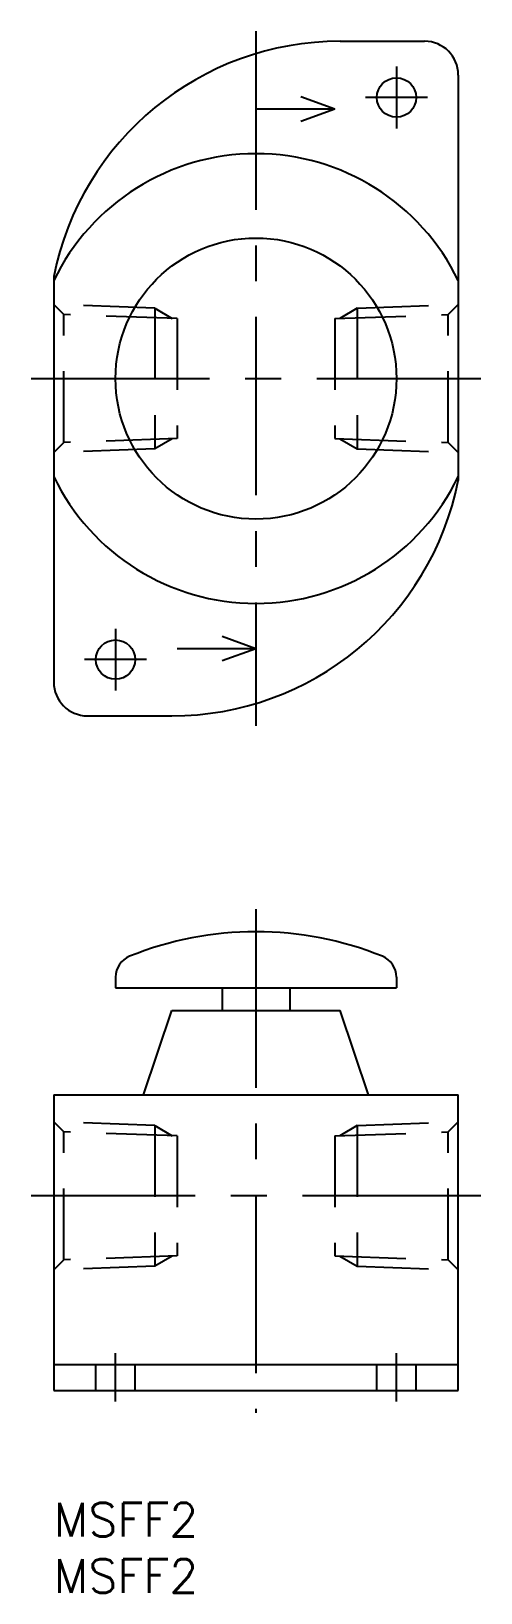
# Model space of a CAD drawing. Extents: x -2 to 38, y -8 to 131.
import ezdxf

# ---------------------------------------------------------------- set-up
doc = ezdxf.new("R2010")
doc.units = 0
doc.header["$LTSCALE"] = 0.5
doc.linetypes.add('CENTER', pattern=[50.8, 31.75, -6.35, 6.35, -6.35])
doc.linetypes.add('DASHED', pattern=[19.05, 12.7, -6.35])
for name, color, linetype in [('MSM_CENTER', 1, 'CENTER'), ('MSM_CONTINUOUS', 7, 'CONTINUOUS'), ('MSM_DASHED', 4, 'DASHED'), ('MSM_PART_NUMBER', 7, 'CONTINUOUS')]:
    doc.layers.add(name, color=color, linetype=linetype)
doc.styles.get("Standard").update_dxf_attribs({"font": 'txt.shx', "height": 3, "bigfont": 'bigfont.shx'})

# ---------------------------------------------------------------- blocks, each defined once
blk = doc.blocks.new('*U4')
at = {"layer": 'MSM_PART_NUMBER'}
blk.add_text('MSFF2', height=3, dxfattribs=at).set_placement((0, -3))
blk = doc.blocks.new('*U5')
at = {"layer": 'MSM_PART_NUMBER'}
blk.add_text('MSFF2', height=3, dxfattribs=at).set_placement((0, -8))

msp = doc.modelspace()

# ---------------------------------------------------------------- linework, layer by layer
at = {"layer": 'MSM_CENTER'}
for p, q in [((18, 130.89), (18, 69.11)), ((30.5, 127.75), (30.5, 122.25)), ((33.25, 125), (27.75, 125)), ((-2, 100), (38, 100)), ((5.5, 77.75), (5.5, 72.25)), ((8.25, 75), (2.75, 75)), ((18, 52.8), (18, 8)), ((38, 27.3), (-2, 27.3)), ((5.5, 9), (5.5, 13.3)), ((30.5, 9), (30.5, 13.3))]:
    msp.add_line(p, q, dxfattribs=at)
at = {"layer": 'MSM_CONTINUOUS'}
for p, q in [((25.5, 130), (33, 130)), ((36, 127), (36, 90.93)), ((22, 125.09), (25, 124)), ((18, 124), (25, 124)), ((22, 122.91), (25, 124)), ((0, 109.07), (0, 73)), ((15, 77.09), (18, 76)), ((11, 76), (18, 76)), ((15, 74.91), (18, 76)), ((3, 70), (10.5, 70)), ((5.5, 46.76), (5.5, 45.8)), ((30.5, 46.76), (30.5, 45.8)), ((5.5, 45.8), (30.5, 45.8)), ((15, 45.8), (15, 43.8)), ((21, 45.8), (21, 43.8)), ((8, 36.3), (10.5, 43.8)), ((10.5, 43.8), (25.5, 43.8)), ((28, 36.3), (25.5, 43.8)), ((0, 36.3), (36, 36.3)), ((0, 36.3), (0, 10)), ((36, 10), (36, 36.3)), ((0, 12.3), (36, 12.3)), ((0, 10), (36, 10))]:
    msp.add_line(p, q, dxfattribs=at)
for centre, radius in [((30.5, 125), 1.75), ((18, 100), 12.5), ((5.5, 75), 1.75)]:
    msp.add_circle(centre, radius, dxfattribs=at)
for centre, radius, start, end in [((25.5, 104), 26, 90, 168.7453), ((33, 127), 3, 0, 90), ((18, 100), 20, 25.8419, 154.1581), ((18, 100), 20, 205.8419, 334.1581), ((10.5, 96), 26, 270, 348.7453), ((3, 73), 3, 180, 270), ((18, 20.8), 30, 67.9757, 112.0243), ((7.5, 46.76), 2, 112.0243, 180), ((28.5, 46.76), 2, 0, 67.9757)]:
    msp.add_arc(centre, radius, start, end, dxfattribs=at)
at = {"layer": 'MSM_DASHED'}
for p, q in [((9, 106.26), (0, 106.58)), ((0.89, 105.69), (0, 106.58)), ((0.89, 94.31), (0.89, 105.69)), ((11, 105.34), (0.89, 105.69)), ((9, 106.26), (9, 93.74)), ((9, 106.25), (10.55, 105.35)), ((25, 105.34), (35.11, 105.69)), ((27, 106.25), (25.45, 105.35)), ((27, 106.26), (36, 106.58)), ((27, 106.26), (27, 93.74)), ((35.11, 105.69), (36, 106.58)), ((35.11, 94.31), (35.11, 105.69)), ((11, 105.34), (11, 94.66)), ((25, 105.34), (25, 94.66)), ((11, 94.66), (0.89, 94.31)), ((10.55, 94.65), (9, 93.75)), ((25, 94.66), (35.11, 94.31)), ((25.45, 94.65), (27, 93.75)), ((0.89, 94.31), (0, 93.42)), ((9, 93.74), (0, 93.42)), ((27, 93.74), (36, 93.42)), ((35.11, 94.31), (36, 93.42)), ((9, 33.56), (0, 33.88)), ((0.89, 32.99), (0, 33.88)), ((9, 33.56), (9, 21.04)), ((9, 33.55), (10.55, 32.65)), ((27, 33.55), (25.45, 32.65)), ((27, 33.56), (36, 33.88)), ((27, 33.56), (27, 21.04)), ((35.11, 32.99), (36, 33.88)), ((0.89, 21.61), (0.89, 32.99)), ((11, 32.64), (0.89, 32.99)), ((11, 32.64), (11, 21.96)), ((25, 32.64), (35.11, 32.99)), ((25, 32.64), (25, 21.96)), ((35.11, 21.61), (35.11, 32.99)), ((0.89, 21.61), (0, 20.72)), ((9, 21.04), (0, 20.72)), ((11, 21.96), (0.89, 21.61)), ((10.55, 21.95), (9, 21.05)), ((25, 21.96), (35.11, 21.61)), ((25.45, 21.95), (27, 21.05)), ((27, 21.04), (36, 20.72)), ((35.11, 21.61), (36, 20.72)), ((3.75, 10), (3.75, 12.3)), ((7.25, 10), (7.25, 12.3)), ((28.75, 10), (28.75, 12.3)), ((32.25, 10), (32.25, 12.3))]:
    msp.add_line(p, q, dxfattribs=at)

# ---------------------------------------------------------------- block references
at = {"layer": 'MSM_CONTINUOUS'}
for name in ['*U4', '*U5']:
    msp.add_blockref(name, (0, 0), dxfattribs=at)

doc.saveas('drawing.dxf')
